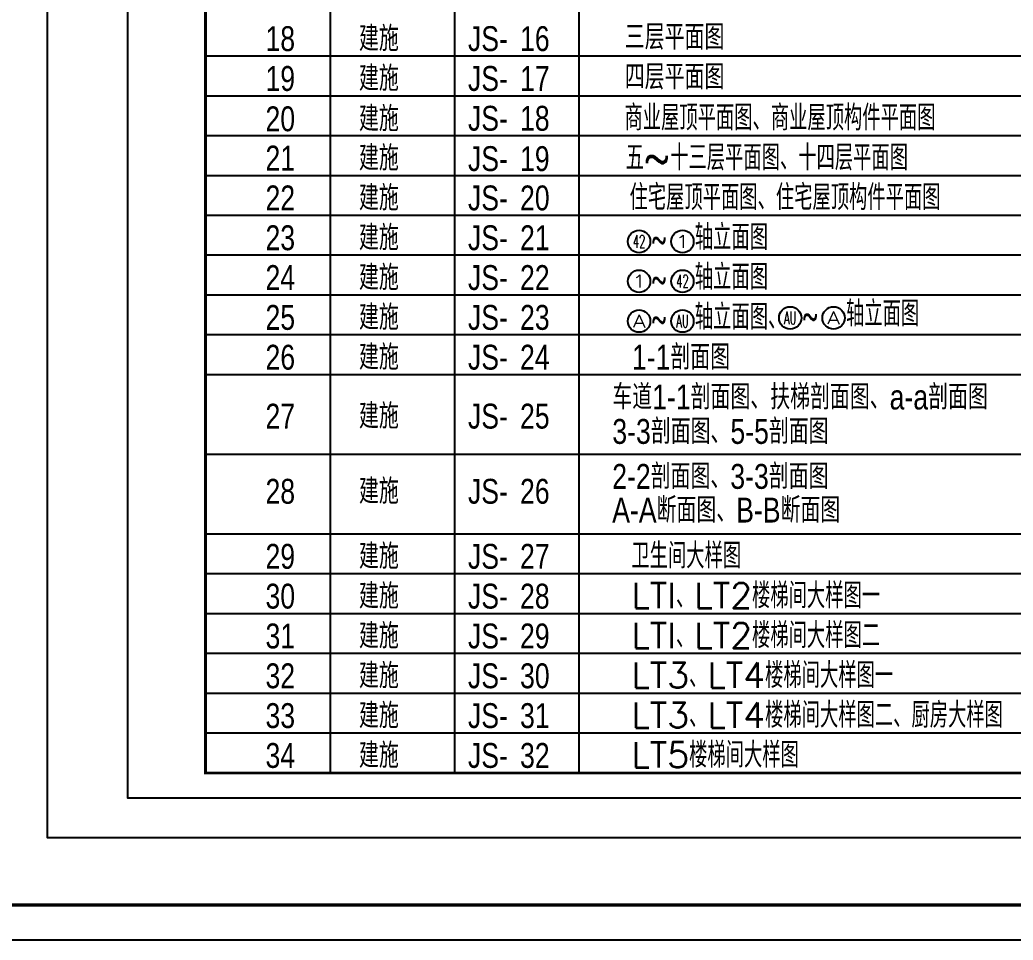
# Model space of a CAD drawing. Extents: x -737978 to 768813, y -372247 to 1140308.
# Drawn here: x -662244 to -642283, y 35256 to 53744 of the extents above; entities that cross this region are included whole.
import ezdxf
from ezdxf.enums import TextEntityAlignment as Align

# ---------------------------------------------------------------- set-up
doc = ezdxf.new("R2010")
doc.units = 0
doc.header["$LTSCALE"] = 1000
doc.header["$MEASUREMENT"] = 0
doc.layers.get('0').update_dxf_attribs({"linetype": 'CONTINUOUS'})
for name, color, linetype in [('BORDER', 7, 'CONTINUOUS'), ('PUB_TEXT', 7, 'CONTINUOUS'), ('PUB_TITLE', 4, 'CONTINUOUS')]:
    doc.layers.add(name, color=color, linetype=linetype)
doc.styles.add('_HZTXT', font='ros.shx', dxfattribs={"width": 0.8, "bigfont": 'hztxt.shx'})
doc.styles.add('_TCH_DIM', font='SIMPLEX.shx', dxfattribs={"width": 0.8, "bigfont": 'GBCBIG.shx'})
doc.styles.add('HZTXT', font='TXT', dxfattribs={"bigfont": 'HZTXT'})

# ---------------------------------------------------------------- blocks, each defined once
blk = doc.blocks.new('ASDFASDFSD')
at = {"style": '_HZTXT', "width": 0.8}
blk.add_text('JS-', height=500, dxfattribs=at).set_placement((-43, -71))

msp = doc.modelspace()

# ---------------------------------------------------------------- linework, layer by layer
at = {"layer": 'BORDER'}
msp.add_lwpolyline([(-638164.6, 37313.7), (-661690.9, 37313.7), (-661690.9, 75204.6), (-638164.6, 75204.6)], close=True, dxfattribs=at)
at = {"layer": 'PUB_TEXT'}
for centre in [(-649800.8, 49291.5), (-648929.4, 49291.5), (-649800.8, 48491.5), (-648929.4, 48491.5), (-649800.8, 47691.5), (-648929.4, 47691.5), (-646762.6, 47755.4), (-645891.1, 47755.4)]:
    msp.add_circle(centre, 225, dxfattribs=at)
at = {"layer": 'PUB_TITLE'}
for p, q in [((-656010.6, 69013.7), (-656010.6, 38613.7)), ((-653510.6, 69013.7), (-653510.6, 38613.7)), ((-651010.6, 69013.7), (-651010.6, 38613.7)), ((-639580.1, 53013.7), (-658510.6, 53013.7)), ((-639580.1, 52213.7), (-658510.6, 52213.7)), ((-639580.1, 51413.7), (-658510.6, 51413.7)), ((-639580.1, 50613.7), (-658510.6, 50613.7)), ((-639580.1, 49813.7), (-658510.6, 49813.7)), ((-639580.1, 49013.7), (-658510.6, 49013.7)), ((-639580.1, 49013.7), (-658510.6, 49013.7)), ((-639580.1, 48213.7), (-658510.6, 48213.7)), ((-639580.1, 47413.7), (-658510.6, 47413.7)), ((-639580.1, 46613.7), (-658510.6, 46613.7)), ((-639580.1, 45013.7), (-658510.6, 45013.7)), ((-639580.1, 43413.7), (-658510.6, 43413.7)), ((-639580.1, 42613.7), (-658510.6, 42613.7)), ((-639580.1, 41813.7), (-658510.6, 41813.7)), ((-639580.1, 41013.7), (-658510.6, 41013.7)), ((-639580.1, 40213.7), (-658510.6, 40213.7)), ((-639580.1, 39413.7), (-658510.6, 39413.7)), ((-639580.1, 38613.7), (-658510.6, 38613.7))]:
    msp.add_line(p, q, dxfattribs=at)
for points in [[(-688857.6, 35256.2), (-688857.6, 77256.2), (-629457.6, 77256.2), (-629457.6, 35256.2)], [(-639080.1, 38113.7), (-639080.1, 73913.7), (-660080.1, 73913.7), (-660080.1, 38113.7)]]:
    msp.add_lwpolyline(points, close=True, dxfattribs=at)
at = {"layer": 'PUB_TITLE', "const_width": 70.7}
msp.add_lwpolyline([(-687154.6, 35963.3), (-630164.7, 35963.3), (-630164.7, 76549.1), (-687154.6, 76549.1)], close=True, dxfattribs=at)
at = {"layer": 'PUB_TITLE', "const_width": 60}
msp.add_lwpolyline([(-658510.6, 38613.7), (-639580.1, 38613.7), (-658510.6, 38613.7), (-658510.6, 73413.7), (-639580.1, 73413.7), (-639580.1, 38613.7)], dxfattribs=at)

# ---------------------------------------------------------------- block references
for p in [(-653196.2, 53187.5), (-653196.2, 52387.5), (-653196.2, 51587.5), (-653196.2, 50776.9), (-653196.2, 49987.5), (-653196.2, 49187.5), (-653196.2, 48387.5), (-653196.2, 47587.5), (-653196.2, 46787.5), (-653196.2, 45603.6), (-653196.2, 44094), (-653196.2, 42787.5), (-653196.2, 41987.5), (-653196.2, 41187.5), (-653196.2, 40387.5), (-653196.2, 39587.5), (-653196.2, 38787.5)]:
    msp.add_blockref('ASDFASDFSD', p)

# ---------------------------------------------------------------- texts
at = {"style": '_HZTXT', "width": 0.8}
for s, p in [('18', (-657308.1, 53116.5)), ('建施', (-655429.3, 53116.5)), ('16', (-652192.9, 53116.5)), ('三层平面图', (-650086.9, 53147.7)), ('19', (-657308.1, 52316.5)), ('建施', (-655429.3, 52316.5)), ('17', (-652192.9, 52316.5)), ('四层平面图', (-650086.9, 52347.7)), ('20', (-657308.1, 51506)), ('建施', (-655429.3, 51506)), ('18', (-652192.9, 51516.5)), ('21', (-657308.1, 50716.5)), ('建施', (-655429.3, 50716.5)), ('19', (-652192.9, 50706)), ('22', (-657308.1, 49916.5)), ('建施', (-655429.3, 49916.5)), ('20', (-652192.9, 49916.5)), ('23', (-657308.1, 49116.5)), ('建施', (-655429.3, 49116.5)), ('21', (-652192.9, 49116.5)), ('24', (-657308.1, 48316.5)), ('建施', (-655429.3, 48316.5)), ('22', (-652192.9, 48316.5)), ('25', (-657308.1, 47516.5)), ('建施', (-655429.3, 47516.5)), ('23', (-652192.9, 47516.5)), ('26', (-657308.1, 46716.5)), ('建施', (-655429.3, 46716.5)), ('24', (-652192.9, 46716.5)), ('1-1剖面图', (-649943.5, 46716.9)), ('车道1-1剖面图、扶梯剖面图、a-a剖面图', (-650337.9, 45916.9)), ('27', (-657308.1, 45532.6)), ('建施', (-655429.3, 45532.6)), ('25', (-652192.9, 45532.6)), ('3-3剖面图、5-5剖面图', (-650337.9, 45225.6)), ('2-2剖面图、3-3剖面图', (-650340.1, 44322.1)), ('28', (-657308.1, 44023)), ('建施', (-655429.3, 44023)), ('26', (-652192.9, 44023)), ('A-A断面图、B-B断面图', (-650340.1, 43645.7)), ('29', (-657308.1, 42716.5)), ('建施', (-655429.3, 42716.5)), ('27', (-652192.9, 42716.5)), ('30', (-657308.1, 41916.5)), ('建施', (-655429.3, 41916.5)), ('28', (-652192.9, 41916.5)), ('31', (-657308.1, 41116.5)), ('建施', (-655429.3, 41116.5)), ('29', (-652192.9, 41116.5)), ('32', (-657308.1, 40316.5)), ('建施', (-655429.3, 40316.5)), ('30', (-652192.9, 40316.5)), ('33', (-657308.1, 39516.5)), ('建施', (-655429.3, 39516.5)), ('31', (-652192.9, 39516.5)), ('34', (-657308.1, 38716.5)), ('建施', (-655429.3, 38716.5)), ('32', (-652192.9, 38716.5))]:
    msp.add_text(s, height=500, dxfattribs=at).set_placement(p)
at = {"layer": 'PUB_TEXT', "style": '_TCH_DIM'}
for s, height, p in [('商业屋顶平面图、商业屋顶构件平面图', 510.638, (-650094.4, 51522.1)), ('五~十三层平面图、十四层平面图', 510.638, (-650068.1, 50722.1)), ('住宅屋顶平面图、住宅屋顶构件平面图', 510.638, (-649992.6, 49922.1)), ('轴立面图', 510.64, (-648679.4, 49122.1)), ('轴立面图', 510.64, (-648679.4, 48322.1)), ('轴立面图', 510.64, (-645641.1, 47586.1)), ('轴立面图、', 510.64, (-648679.4, 47522.1)), ('卫生间大样图', 510.64, (-649955.4, 42722.1)), ('LTI、LT2楼梯间大样图一', 510.638, (-649955.4, 41922.1)), ('LTI、LT2楼梯间大样图二', 510.638, (-649955.4, 41122.1)), ('LT3、LT4楼梯间大样图一', 510.638, (-649955.4, 40322.1)), ('LT3、LT4楼梯间大样图二、厨房大样图', 510.638, (-649955.4, 39522.1)), ('LT5楼梯间大样图', 510.64, (-649955.4, 38722.1))]:
    msp.add_text(s, height=height, dxfattribs=at).set_placement(p)
at = {"layer": 'PUB_TEXT', "style": 'HZTXT'}
for s, height, width, p, p2 in [('42', 254.56, 0.6, (-649928.1, 49164.2), (-649673.5, 49164.2)), ('1', 254.6, 3, (-649056.6, 49164.2), (-648802.1, 49164.2)), ('1', 254.6, 3, (-649928.1, 48364.2), (-649673.5, 48364.2)), ('42', 254.56, 0.6, (-649056.6, 48364.2), (-648802.1, 48364.2)), ('A', 254.6, 1.5, (-649928.1, 47564.2), (-649673.5, 47564.2)), ('AU', 254.56, 0.6, (-649056.6, 47564.2), (-648802.1, 47564.2)), ('AU', 254.56, 0.6, (-646889.8, 47628.2), (-646635.3, 47628.2)), ('A', 254.6, 1.5, (-646018.4, 47628.2), (-645763.9, 47628.2))]:
    msp.add_text(s, height=height, dxfattribs=dict(at, width=width)).set_placement(p, p2, align=Align.FIT)
at = {"layer": 'PUB_TEXT', "style": '_TCH_DIM', "width": 0.705882}
for p in [(-649550.8, 49127.2), (-649550.8, 48327.2), (-649550.8, 47527.2), (-646512.6, 47591.2)]:
    msp.add_text('~', height=425, dxfattribs=at).set_placement(p)

doc.saveas('drawing.dxf')
